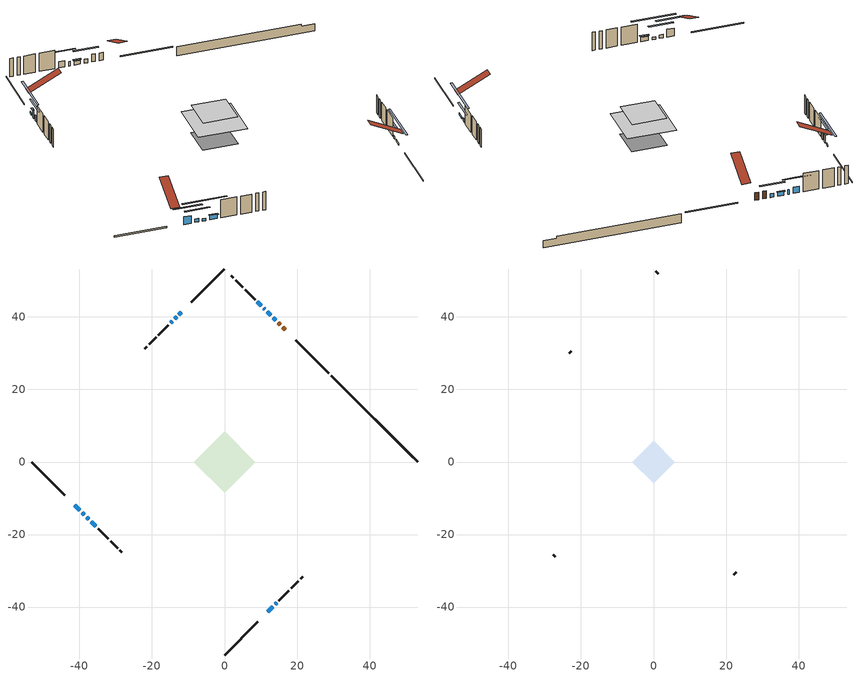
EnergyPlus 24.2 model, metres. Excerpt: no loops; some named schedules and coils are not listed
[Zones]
conditioned space
 floor adiabatic (AdiabaticFloorConstruction): -8.48,0 0,8.48 8.48,0 0,-8.48 z3.36
 floor foundation (Slab1 construction): -5.95,0.14 -0.14,5.95 5.95,-0.14 0.14,-5.95 z-1.52
 wall outside (RimJoist1 construction): 0,-53.23 9.11,-44.11 / -53.23,0 -44.11,-9.11 / 0,53.23 -9.11,44.11 / 28.75,24.47 19.64,33.59 z0.92:1.22
 wall outside (AdiabaticWallConstruction 1): 16.77,36.45 16.06,37.17 / 15.4,37.83 14.78,38.45 z0.92:2.95
 wall outside (AdiabaticWallConstruction): 14.12,39.11 13.47,39.75 / 12.82,40.41 11.74,41.49 z0.92:1.94; -41.25,-11.98 -39.95,-13.28 z0.92:2.95; -39.3,-13.93 -38.65,-14.58 z0.92:1.84; -11.98,41.25 -12.56,40.67 / 11.98,-41.25 13.28,-39.95 / -37.99,-15.23 -37.41,-15.81 z0.92:1.53; -13.21,40.01 -13.75,39.47 z0.92:3.05; -36.76,-16.47 -35.47,-17.76 z0.92:2.09; 11.08,42.14 10.81,42.42 z0.92:2.14; 10.15,43.08 9.07,44.15 / -14.41,38.82 -14.84,38.39 z0.92:2.55; 13.93,-39.3 14.36,-38.86 z0.92:1.68
 wall outside (Wall1 construction): 15.02,-38.21 17.74,-35.49 / -34.81,-18.42 -32.09,-21.14 / -15.5,37.73 -18.22,35.01 / 8.42,44.81 5.7,47.53 z0.92:5.8
 wall outside (Wall2 construction): 18.4,-34.83 20.34,-32.89 / -31.43,-21.79 -29.49,-23.74 / -18.87,34.35 -20.82,32.41 / 5.04,48.19 3.1,50.13 z0.92:5.8
 wall outside (Wall3 construction): 21,-32.23 21.53,-31.69 / -28.83,-24.39 -28.29,-24.93 / -21.47,31.75 -22.01,31.21 / 2.44,50.79 1.9,51.33 z0.92:5.8
 wall foundation (FoundationWall1 construction): 29.41,23.82,-1.52 29.41,23.82,0.92 50.85,2.38,0.92 50.85,2.38,0.29 53.23,0,0.29 53.23,0,-1.52
 window (WindowConstruction): 14.12,39.11 13.47,39.75 z0.92:1.93
 window (WindowConstruction 7): -41.25,-11.98 -39.95,-13.27 z0.92:2.95
 window (WindowConstruction 8): -39.3,-13.93 -38.65,-14.58 z0.92:1.83
 window (WindowConstruction 10): -11.98,41.25 -12.56,40.67 z0.92:1.53
 window (WindowConstruction 11): 11.98,-41.25 13.27,-39.95 z0.92:1.53
 window (WindowConstruction 12): -37.99,-15.24 -37.42,-15.81 z0.92:1.53
 window (WindowConstruction 1): 12.82,40.41 11.74,41.49 z0.92:1.93
 window (WindowConstruction 2): -13.21,40.01 -13.75,39.47 z0.92:3.05
 window (WindowConstruction 3): -36.76,-16.47 -35.47,-17.76 z0.92:2.09
 window (WindowConstruction 9): 11.08,42.14 10.81,42.42 z0.92:2.14
 window (WindowConstruction 4): 10.15,43.08 9.07,44.15 z0.92:2.54
 window (WindowConstruction 5): -14.41,38.82 -14.84,38.39 z0.92:2.54
 window (WindowConstruction 6): 13.93,-39.3 14.36,-38.86 z0.92:1.68
 door (Door): 16.77,36.45 16.06,37.17 z0.92:2.95
 door (Door 1): 15.4,37.83 14.78,38.45 z0.92:2.95
 ceiling adiabatic (AdiabaticFloorConstruction): 0,-8.48 8.48,0 0,8.48 -8.48,0 z3.36
attic - vented
 floor to conditioned space (Floor1 construction Reversed): -5.88,0 0,5.88 5.88,0 0,-5.88 z5.8
 wall outside (Wall4 construction): 22.19,-31.04 22.78,-30.45 / -27.64,-25.59 -27.05,-26.18 / -22.67,30.56 -23.26,29.97 / 1.24,51.98 0.66,52.57 z0.92:5.8
 roof outside (Roof1 construction): 11.32,-41.9,5.8 5.76,-36.34,9.73 4.21,-37.9,9.73 9.77,-43.46,5.8; -41.9,-11.32,5.8 -36.34,-5.76,9.73 -37.9,-4.21,9.73 -43.46,-9.77,5.8; -11.32,41.9,5.8 -5.76,36.34,9.73 -4.21,37.9,9.73 -9.77,43.46,5.8; 17.43,35.8,5.8 11.87,30.24,9.73 13.42,28.68,9.73 18.98,34.24,5.8
shading: 11.61,41.62 15.99,37.24 16.28,37.53 11.9,41.91 z4.57; -38.09,-15.14 -43.11,-10.12 -43.4,-10.41 -38.38,-15.43 z5.59; -36.78,-16.44 -41.16,-12.07 -41.45,-12.36 -37.07,-16.74 z4.47; -16.15,37.08 -8.39,44.84 -8.68,45.13 -16.44,37.37 z6.61; 16.87,-36.36 8.39,-44.84 8.68,-45.13 17.16,-36.65 z6.61; -33.82,-19.4 -41.58,-11.64 -41.88,-11.93 -34.11,-19.69 z6.61; 11.6,41.63 12.96,40.27 13.25,40.56 11.89,41.92 z2.14; -13.9,39.33 -13.07,40.16 -13.36,40.45 -14.19,39.62 z3.25; -35.32,-17.9 -36.9,-16.33 -37.19,-16.62 -35.61,-18.19 z2.29; 7.21,46.02 12.02,41.21 12.31,41.5 7.5,46.31 z5.18; -16.71,36.52 -12.54,40.68 -12.83,40.97 -17,36.81 z5.18; 16.23,-37 12.07,-41.16 12.36,-41.45 16.52,-37.29 z4.32
[Building]
Building 1: Terrain=Suburbs
[Site:Location]
Quebec Intl AP_QC: Latitude {deg}=46.8; Longitude {deg}=-71.38; Time Zone {hr}=-5; Elevation {m}=74; Keep Site Location Information=Yes
[Site:GroundTemperature:Shallow]
0.0108218, -2.24938, -2.43038, -1.3578, 2.94801, 7.23376, 10.9493, 13.303, 13.5029, 11.5886, 7.96783, 3.81355
[Site:WaterMainsTemperature]
Calculation Method=Schedule; Temperature Schedule=mains temperature schedule
[Material] Roughness=Rough; Thermal Absorptance=0.9
Name | Thickness {m} | Conductivity {W/m-K} | Density {kg/m3} | Specific Heat {J/kg-K} | Solar Absorptance | Visible Absorptance
asphalt or fiberglass shingles | 0.00635 | 0.162714 | 1121.4 | 1465.45 | 0.4 | 0.4
ceiling loosefill ins | 0.169333 | 0.0480833 | 16.02 | 1046.75 | 0.7 | 0.7
ceiling stud and cavity | 0.1397 | 0.106923 | 65.682 | 1177.47 | 0.7 | 0.7
concrete 4.0 in. | 0.1016 | 1.803125 | 2242.8 | 837.4 | 0.7 | 0.7
concrete 8.0 in. | 0.2032 | 1.803125 | 2242.8 | 837.4 | 0.7 | 0.7
door material | 0.04445 | 0.053851 | 512.64 | 1214.23 | 0.7 | 0.7
exterior vertical ins | 0.0533782 | 0.029427 | 32.04 | 1214.23 | 0.7 | 0.7
floor covering | 0.0127 | 0.0433444 | 54.468 | 1339.84 | 0.6 | 0.6
floor rigid ins; wall rigid ins 1 | 0.512978 | 0.029427 | 32.04 | 1214.23 | 0.7 | 0.7
floor stud and cavity | 0.1397 | 1.75129 | 37.0049 | 1207.88 | 0.7 | 0.7
furniture material conditioned space 1 | 0.1524 | 0.115458 | 640.8 | 1214.23 | 0.6 | 0.6
gypsum board | 0.0127 | 0.160291 | 801 | 837.4 | 0.6 | 0.6
gypsum board 1 | 0.0127 | 0.160291 | 801 | 837.4 | 0.7 | 0.7
osb sheathing 0.5 in. | 0.0127 | 0.115458 | 512.64 | 1214.23 | 0.7 | 0.7
osb sheathing 0.75 in. | 0.01905 | 0.115458 | 512.64 | 1214.23 | 0.7 | 0.7
osb sheathing 2.0 in. | 0.0508 | 0.115458 | 512.64 | 1214.23 | 0.7 | 0.7
rim joist rigid ins; wall rigid ins | 0.051816 | 0.029427 | 32.04 | 1214.23 | 0.7 | 0.7
rim joist stud and cavity | 0.0508 | 0.0333303 | 125.044 | 1163.47 | 0.6 | 0.6
wall stud and cavity | 0.1397 | 0.126942 | 139.0536 | 1170.24 | 0.7 | 0.7
wall stud and cavity 1 | 0.1397 | 0.12838 | 139.0536 | 1170.24 | 0.7 | 0.7
wall stud and cavity 2 | 0.1397 | 0.1517 | 139.0536 | 1170.24 | 0.7 | 0.7
wall stud and cavity 3 | 0.0889 | 6.9971 | 50.32683 | 1063.81 | 0.6 | 0.6
wall stud and cavity 4 | 0.0889 | 0.380278 | 52.3479 | 1209.89 | 0.7 | 0.7
wall stud and cavity 5 | 0.0889 | 0.391764 | 83.0341 | 1211.67 | 0.7 | 0.7
wood siding | 0.0254 | 0.102417 | 544.68 | 1172.36 | 0.4 | 0.4
wood siding 1 | 0.00254 | 0.102417 | 544.68 | 1172.36 | 0.4 | 0.4
wood siding 2; wood siding 3; wood siding 4 | 0.0254 | 0.102417 | 544.68 | 1172.36 | 0.7 | 0.7
[WindowMaterial:SimpleGlazingSystem]
Name | U-Factor {W/m2-K} | Solar Heat Gain Coefficient
WindowMaterial | 2.779381 | 0.56
WindowMaterial 1 | 2.78619 | 0.6
WindowMaterial 10 | 2.765186 | 0.49
WindowMaterial 11 | 2.99571 | 0.51
WindowMaterial 2 | 2.78392 | 0.59
WindowMaterial 3 | 2.78052 | 0.57
WindowMaterial 4 | 2.7913 | 0.64
WindowMaterial 5 | 2.77711 | 0.54
WindowMaterial 6 | 2.76462 | 0.49
WindowMaterial 7 | 2.79471 | 0.66
WindowMaterial 8 | 2.77711 | 0.55
WindowMaterial 9 | 2.992306 | 0.59
[Construction]
AdiabaticFloorConstruction: floor stud and cavity, floor rigid ins, osb sheathing 0.75 in., floor covering
AdiabaticWallConstruction: wood siding 3, wall rigid ins 1, wall stud and cavity 4, gypsum board
AdiabaticWallConstruction 1: wood siding 4, wall rigid ins 1, wall stud and cavity 4, gypsum board
Door; Door 1: door material
Floor1 construction Reversed: gypsum board, ceiling stud and cavity, ceiling loosefill ins
FoundationWall1 construction: concrete 8.0 in., gypsum board 1
furniture construction conditioned space 1: furniture material conditioned space 1
PartitionWallConstruction: gypsum board, wall stud and cavity 5, gypsum board
RimJoist1 construction: wood siding 2, rim joist rigid ins, osb sheathing 2.0 in., rim joist stud and cavity
Roof1 construction: asphalt or fiberglass shingles
Slab1 construction: concrete 4.0 in.
Wall1 construction: wood siding, wall rigid ins, osb sheathing 0.5 in., wall stud and cavity, gypsum board
Wall2 construction: wood siding, wall rigid ins, osb sheathing 0.5 in., wall stud and cavity 1, gypsum board
Wall3 construction: wood siding, wall rigid ins, osb sheathing 0.5 in., wall stud and cavity 2, gypsum board
Wall4 construction: wood siding 1, wall stud and cavity 3
WindowConstruction: WindowMaterial
WindowConstruction 1: WindowMaterial 1
WindowConstruction 10; WindowConstruction 12: WindowMaterial 10
WindowConstruction 11: WindowMaterial 11
WindowConstruction 2: WindowMaterial 2
WindowConstruction 3: WindowMaterial 3
WindowConstruction 4: WindowMaterial 4
WindowConstruction 5: WindowMaterial 5
WindowConstruction 6: WindowMaterial 6
WindowConstruction 7: WindowMaterial 7
WindowConstruction 8: WindowMaterial 8
WindowConstruction 9: WindowMaterial 9
[Zone] Multiplier=1; Part of Total Floor Area=Yes
Name | Volume {m3}
attic - vented | 42.8693
conditioned space | 545.7
[Space]
Name | Zone | Volume {m3}
attic - vented 1 | attic - vented | 42.8693
conditioned space 1 | conditioned space | 545.7
[ZoneInfiltration:EffectiveLeakageArea]
infil attic - vented 1: Zone or Space=attic - vented 1; Schedule=Always On Discrete; Effective Air Leakage Area {cm2}=2553.6; Stack Coefficient=0.000612584; Wind Coefficient=1.67226e-05
[ZoneMixing]
whole house fan mix: Zone or Space=attic - vented; Schedule=Always On Continuous; Design Flow Rate Calculation Method=Flow/Zone; Design Flow Rate {m3/s}=0; Source Zone or Space=conditioned space
[SurfaceProperty:ExposedFoundationPerimeter]
Slab1: Exposed Perimeter Calculation Method=TotalExposedPerimeter; Total Exposed Perimeter {m}=33.681
[InternalMass] Zone or ZoneList=conditioned space; Space or SpaceList=conditioned space 1
Name | Construction | Surface Area {m2}
furniture mass conditioned space 1 | furniture construction conditioned space 1 | 85.9201
partition wall mass | PartitionWallConstruction | 214.8
[Lights]
interior lighting: Zone or ZoneList or Space or SpaceList=conditioned space 1; Schedule=interior lighting schedule; Design Level Calculation Method=LightingLevel; Lighting Level {W}=343.2; Return Air Fraction=0; Fraction Radiant=0.6; Fraction Visible=0.2; Fraction Replaceable=1
[People]
occupants: Zone or ZoneList or Space or SpaceList=conditioned space 1; Number of People Schedule=occupants schedule; Number of People Calculation Method=People; Number of People=3; Fraction Radiant=0.314171; Sensible Heat Fraction=0.56303; Activity Level Schedule=occupants activity schedule; Carbon Dioxide Generation Rate {m3/s-W}=0; Enable ASHRAE 55 Comfort Warnings=No; Mean Radiant Temperature Calculation Type=EnclosureAveraged
[ElectricEquipment] Zone or ZoneList or Space or SpaceList=conditioned space 1; Design Level Calculation Method=EquipmentLevel
Name | Schedule | Design Level {W} | Fraction Latent | Fraction Radiant | Fraction Lost
clothes dryer | clothes dryer schedule | 140.772 | 0.015 | 0.081 | 0.85
clothes washer | clothes washer schedule | 32.1985 | 0.03 | 0.162 | 0.7
cooking range | cooking range schedule | 215.147 | 0.08 | 0.432 | 0.2
dishwasher | dishwasher schedule | 66.8632 | 0.3 | 0.18 | 0.4
fridge | fridge schedule | 72.9452 | 0 | 0.6 | 0
mech vent bath fan 0 | mech vent bath fan 0 schedule | 50.2 | 0 | 0 | 1
mech vent bath fan 1 | mech vent bath fan 1 schedule | 50.2 | 0 | 0 | 1
mech vent house fan | mech vent house fan schedule | 0 | 0 | 0 | 1
mech vent house fan cfis | mech vent house fan cfis schedule | 0 | 0 | 0 | 0
mech vent range fan 0 | mech vent range fan 0 schedule | 57 | 0 | 0 | 1
misc plug loads | misc plug loads schedule | 494.7 | 0.045 | 0.513 | 0.1
whole house fan | Always On Discrete | 0 | 0 | 0 | 1
[OtherEquipment] Zone or ZoneList or Space or SpaceList=conditioned space 1; Design Level Calculation Method=EquipmentLevel
Name | Fuel Type | Schedule | Design Level {W} | Fraction Latent | Fraction Radiant | Fraction Lost
clothes dryer 1 | Electricity | clothes dryer schedule | 0 | 0.015 | 0.081 | 0.85
cooking range 1 | Electricity | cooking range schedule | 0 | 0.08 | 0.432 | 0.2
general water use latent | None | general water use schedule | 62.594 | 1 | 0 | 0
general water use sensible | None | general water use schedule | -61.6891 | 0 | 0.6 | 0
mech vent house fan latent load | None | Always On Discrete | 0 | 1 | 0 | 0
mech vent house fan sensible load | None | Always On Discrete | 0 | 0 | 0 | 0
water heater energy adjustment1 | Electricity | Always On Discrete | 0.01 | 0 | 0 | 1
[ZoneInfiltration:DesignFlowRate] Zone or ZoneList or Space or SpaceList=conditioned space 1; Schedule=Always On Discrete; Design Flow Rate Calculation Method=Flow/Zone; Design Flow Rate {m3/s}=0
infil flow; natural vent flow; whole house fan flow
[ZoneControl:Thermostat]
conditioned space Thermostat: Zone or ZoneList=conditioned space; Control Type Schedule=conditioned space Thermostat Schedule; Control 1=conditioned space temperature setpoint; Temperature Difference Between Cutout And Setpoint {deltaC}=0
[ThermostatSetpoint:DualSetpoint]
conditioned space temperature setpoint: Heating Setpoint Temperature Schedule=heating setpoint; Cooling Setpoint Temperature Schedule=cooling setpoint
[AirLoopHVAC:UnitarySystem] Control Type=Load; Controlling Zone or Thermostat Location=conditioned space; Dehumidification Control Type=None; Availability Schedule=Always On Discrete; Fan Placement=BlowThrough; DX Heating Coil Sizing Ratio=1; Use DOAS DX Cooling Coil=No; Minimum Supply Air Temperature {C}=2; Latent Load Control=SensibleOnlyLoadControl; Cooling Supply Air Flow Rate Method=None; Heating Supply Air Flow Rate Method=SupplyAirFlowRate; Heating Supply Air Flow Rate {m3/s}=0.00141584; No Load Supply Air Flow Rate Method=SupplyAirFlowRate; No Load Supply Air Flow Rate {m3/s}=0; No Load Supply Air Flow Rate Control Set To Low Speed=Yes; Maximum Supply Air Temperature {C}=48.8889; Maximum Outdoor Dry-Bulb Temperature for Supplemental Heater Operation {C}=21; Ancillary On-Cycle Electric Power {W}=0; Ancillary Off-Cycle Electric Power {W}=0
Name | Supply Fan | Supply Air Fan Operating Mode Schedule | Heating Coil
unit heater unitary system | unit heater supply fan | unit heater auto fan schedule | unit heater htg coil
unit heater unitary system 1 | unit heater supply fan 1 | unit heater auto fan schedule 1 | unit heater htg coil 1
[Zone equipment]
conditioned space: electric baseboard, unit heater unitary system, unit heater unitary system 1
[Foundation:Kiva]
Foundation Kiva 1: Initial Indoor Air Temperature {C}=18; Wall Height Above Grade {m}=0.919978; Wall Depth Below Slab {m}=0.2032; Custom Block Material Name 1=exterior vertical ins; Custom Block Depth 1 {m}=2.43998; Custom Block X Position 1 {m}=0.2159; Custom Block Z Position 1 {m}=0
[Foundation:Kiva:Settings]
Soil Conductivity {W/m-K}=0.849921; Soil Density {kg/m3}=1842.3; Soil Specific Heat {J/kg-K}=418.7; Ground Solar Absorptivity=0.9; Ground Thermal Absorptivity=0.9; Ground Surface Roughness {m}=0.03; Far-Field Width {m}=40; Deep-Ground Boundary Condition=ZeroFlux; Deep-Ground Depth {m}=40; Minimum Cell Dimension {m}=0.2; Maximum Cell Growth Coefficient=3; Simulation Timestep=Timestep
[Exterior:Lights]
exterior lighting: Schedule=exterior lighting schedule; Design Level {W}=75.6
[EnergyManagementSystem:Sensor] Output:Variable or Output:Meter Index Key=conditioned space
Name | Output:Variable or Output:Meter
conditioned_space_clg_unmet_s | Zone Cooling Setpoint Not Met Time
conditioned_space_htg_unmet_s | Zone Heating Setpoint Not Met Time
fridge_tin_s; tin_s; tin_s_1 | Zone Mean Air Temperature
tout_s | Zone Outdoor Air Drybulb Temperature
win_s | Zone Air Humidity Ratio
[Schedule:Constant]
Name | Hourly Value
Always On Continuous; mech vent house fan schedule; mech vent house fan cfis schedule; Always On Discrete | 1
occupants activity schedule | 117.228
fridge schedule; unit heater auto fan schedule; unit heater auto fan schedule 1 | 0
[Schedule:Week:Daily]
interior lighting schedule Week Rule - Jan1-Jan27: interior lighting schedule day, interior lighting schedule day, interior lighting schedule day, interior lighting schedule day, interior lighting schedule day, interior lighting schedule day, interior lighting schedule day, interior lighting schedule default day, interior lighting schedule default day, interior lighting schedule default day, interior lighting schedule default day, interior lighting schedule default day
interior lighting schedule Week Rule - Jan28-Feb3: interior lighting schedule day, interior lighting schedule day, interior lighting schedule day, interior lighting schedule day, interior lighting schedule day 1, interior lighting schedule day 1, interior lighting schedule day 1, interior lighting schedule default day, interior lighting schedule default day, interior lighting schedule default day, interior lighting schedule default day, interior lighting schedule default day
interior lighting schedule Week Rule - Feb4-Feb24: interior lighting schedule day 1, interior lighting schedule day 1, interior lighting schedule day 1, interior lighting schedule day 1, interior lighting schedule day 1, interior lighting schedule day 1, interior lighting schedule day 1, interior lighting schedule default day, interior lighting schedule default day, interior lighting schedule default day, interior lighting schedule default day, interior lighting schedule default day
interior lighting schedule Week Rule - Feb25-Mar3: interior lighting schedule day 1, interior lighting schedule day 1, interior lighting schedule day 1, interior lighting schedule day 1, interior lighting schedule day 2, interior lighting schedule day 2, interior lighting schedule day 2, interior lighting schedule default day, interior lighting schedule default day, interior lighting schedule default day, interior lighting schedule default day, interior lighting schedule default day
interior lighting schedule Week Rule - Mar4-Mar31: interior lighting schedule day 2, interior lighting schedule day 2, interior lighting schedule day 2, interior lighting schedule day 2, interior lighting schedule day 2, interior lighting schedule day 2, interior lighting schedule day 2, interior lighting schedule default day, interior lighting schedule default day, interior lighting schedule default day, interior lighting schedule default day, interior lighting schedule default day
interior lighting schedule Week Rule - Apr1-Apr28: interior lighting schedule day 3, interior lighting schedule day 3, interior lighting schedule day 3, interior lighting schedule day 3, interior lighting schedule day 3, interior lighting schedule day 3, interior lighting schedule day 3, interior lighting schedule default day, interior lighting schedule default day, interior lighting schedule default day, interior lighting schedule default day, interior lighting schedule default day
interior lighting schedule Week Rule - Apr29-May5: interior lighting schedule day 3, interior lighting schedule day 3, interior lighting schedule day 4, interior lighting schedule day 4, interior lighting schedule day 4, interior lighting schedule day 4, interior lighting schedule day 4, interior lighting schedule default day, interior lighting schedule default day, interior lighting schedule default day, interior lighting schedule default day, interior lighting schedule default day
interior lighting schedule Week Rule - May6-May26: interior lighting schedule day 4, interior lighting schedule day 4, interior lighting schedule day 4, interior lighting schedule day 4, interior lighting schedule day 4, interior lighting schedule day 4, interior lighting schedule day 4, interior lighting schedule default day, interior lighting schedule default day, interior lighting schedule default day, interior lighting schedule default day, interior lighting schedule default day
interior lighting schedule Week Rule - May27-Jun2: interior lighting schedule day 4, interior lighting schedule day 4, interior lighting schedule day 4, interior lighting schedule day 4, interior lighting schedule day 4, interior lighting schedule day 5, interior lighting schedule day 5, interior lighting schedule default day, interior lighting schedule default day, interior lighting schedule default day, interior lighting schedule default day, interior lighting schedule default day
interior lighting schedule Week Rule - Jun3-Jun30: interior lighting schedule day 5, interior lighting schedule day 5, interior lighting schedule day 5, interior lighting schedule day 5, interior lighting schedule day 5, interior lighting schedule day 5, interior lighting schedule day 5, interior lighting schedule default day, interior lighting schedule default day, interior lighting schedule default day, interior lighting schedule default day, interior lighting schedule default day
interior lighting schedule Week Rule - Jul1-Jul28: interior lighting schedule day 6, interior lighting schedule day 6, interior lighting schedule day 6, interior lighting schedule day 6, interior lighting schedule day 6, interior lighting schedule day 6, interior lighting schedule day 6, interior lighting schedule default day, interior lighting schedule default day, interior lighting schedule default day, interior lighting schedule default day, interior lighting schedule default day
interior lighting schedule Week Rule - Jul29-Aug4: interior lighting schedule day 6, interior lighting schedule day 6, interior lighting schedule day 6, interior lighting schedule day 7, interior lighting schedule day 7, interior lighting schedule day 7, interior lighting schedule day 7, interior lighting schedule default day, interior lighting schedule default day, interior lighting schedule default day, interior lighting schedule default day, interior lighting schedule default day
interior lighting schedule Week Rule - Aug5-Aug25: interior lighting schedule day 7, interior lighting schedule day 7, interior lighting schedule day 7, interior lighting schedule day 7, interior lighting schedule day 7, interior lighting schedule day 7, interior lighting schedule day 7, interior lighting schedule default day, interior lighting schedule default day, interior lighting schedule default day, interior lighting schedule default day, interior lighting schedule default day
interior lighting schedule Week Rule - Aug26-Sep1: interior lighting schedule day 7, interior lighting schedule day 7, interior lighting schedule day 7, interior lighting schedule day 7, interior lighting schedule day 7, interior lighting schedule day 7, interior lighting schedule day 8, interior lighting schedule default day, interior lighting schedule default day, interior lighting schedule default day, interior lighting schedule default day, interior lighting schedule default day
interior lighting schedule Week Rule - Sep2-Sep29: interior lighting schedule day 8, interior lighting schedule day 8, interior lighting schedule day 8, interior lighting schedule day 8, interior lighting schedule day 8, interior lighting schedule day 8, interior lighting schedule day 8, interior lighting schedule default day, interior lighting schedule default day, interior lighting schedule default day, interior lighting schedule default day, interior lighting schedule default day
interior lighting schedule Week Rule - Sep30-Oct6: interior lighting schedule day 8, interior lighting schedule day 9, interior lighting schedule day 9, interior lighting schedule day 9, interior lighting schedule day 9, interior lighting schedule day 9, interior lighting schedule day 9, interior lighting schedule default day, interior lighting schedule default day, interior lighting schedule default day, interior lighting schedule default day, interior lighting schedule default day
interior lighting schedule Week Rule - Oct7-Oct27: interior lighting schedule day 9, interior lighting schedule day 9, interior lighting schedule day 9, interior lighting schedule day 9, interior lighting schedule day 9, interior lighting schedule day 9, interior lighting schedule day 9, interior lighting schedule default day, interior lighting schedule default day, interior lighting schedule default day, interior lighting schedule default day, interior lighting schedule default day
interior lighting schedule Week Rule - Oct28-Nov3: interior lighting schedule day 9, interior lighting schedule day 9, interior lighting schedule day 9, interior lighting schedule day 9, interior lighting schedule day 10, interior lighting schedule day 10, interior lighting schedule day 10, interior lighting schedule default day, interior lighting schedule default day, interior lighting schedule default day, interior lighting schedule default day, interior lighting schedule default day
interior lighting schedule Week Rule - Nov4-Nov24: interior lighting schedule day 10, interior lighting schedule day 10, interior lighting schedule day 10, interior lighting schedule day 10, interior lighting schedule day 10, interior lighting schedule day 10, interior lighting schedule day 10, interior lighting schedule default day, interior lighting schedule default day, interior lighting schedule default day, interior lighting schedule default day, interior lighting schedule default day
interior lighting schedule Week Rule - Nov25-Dec1: interior lighting schedule day 10, interior lighting schedule day 10, interior lighting schedule day 10, interior lighting schedule day 10, interior lighting schedule day 10, interior lighting schedule day 10, interior lighting schedule day 11, interior lighting schedule default day, interior lighting schedule default day, interior lighting schedule default day, interior lighting schedule default day, interior lighting schedule default day
interior lighting schedule Week Rule - Dec2-Dec31: interior lighting schedule day 11, interior lighting schedule day 11, interior lighting schedule day 11, interior lighting schedule day 11, interior lighting schedule day 11, interior lighting schedule day 11, interior lighting schedule day 11, interior lighting schedule default day, interior lighting schedule default day, interior lighting schedule default day, interior lighting schedule default day, interior lighting schedule default day
occupants schedule Week Rule - Jan1-Dec31: occupants schedule day, occupants schedule day, occupants schedule day, occupants schedule day, occupants schedule day, occupants schedule day, occupants schedule day, occupants schedule default day, occupants schedule default day, occupants schedule default day, occupants schedule default day, occupants schedule default day
clothes dryer schedule Week Rule - Jan1-Dec31: clothes dryer schedule day, clothes dryer schedule day, clothes dryer schedule day, clothes dryer schedule day, clothes dryer schedule day, clothes dryer schedule day, clothes dryer schedule day, clothes dryer schedule default day, clothes dryer schedule default day, clothes dryer schedule default day, clothes dryer schedule default day, clothes dryer schedule default day
clothes washer schedule Week Rule - Jan1-Dec31: clothes washer schedule day, clothes washer schedule day, clothes washer schedule day, clothes washer schedule day, clothes washer schedule day, clothes washer schedule day, clothes washer schedule day, clothes washer schedule default day, clothes washer schedule default day, clothes washer schedule default day, clothes washer schedule default day, clothes washer schedule default day
cooking range schedule Week Rule - Jan1-Dec31: cooking range schedule day, cooking range schedule day, cooking range schedule day, cooking range schedule day, cooking range schedule day, cooking range schedule day, cooking range schedule day, cooking range schedule default day, cooking range schedule default day, cooking range schedule default day, cooking range schedule default day, cooking range schedule default day
dishwasher schedule Week Rule - Jan1-Dec31: dishwasher schedule day, dishwasher schedule day, dishwasher schedule day, dishwasher schedule day, dishwasher schedule day, dishwasher schedule day, dishwasher schedule day, dishwasher schedule default day, dishwasher schedule default day, dishwasher schedule default day, dishwasher schedule default day, dishwasher schedule default day
mech vent bath fan 0 schedule Week Rule - Jan1-Dec31: mech vent bath fan 0 schedule day, mech vent bath fan 0 schedule day, mech vent bath fan 0 schedule day, mech vent bath fan 0 schedule day, mech vent bath fan 0 schedule day, mech vent bath fan 0 schedule day, mech vent bath fan 0 schedule day, mech vent bath fan 0 schedule default day, mech vent bath fan 0 schedule default day, mech vent bath fan 0 schedule default day, mech vent bath fan 0 schedule default day, mech vent bath fan 0 schedule default day
mech vent bath fan 1 schedule Week Rule - Jan1-Dec31: mech vent bath fan 1 schedule day, mech vent bath fan 1 schedule day, mech vent bath fan 1 schedule day, mech vent bath fan 1 schedule day, mech vent bath fan 1 schedule day, mech vent bath fan 1 schedule day, mech vent bath fan 1 schedule day, mech vent bath fan 1 schedule default day, mech vent bath fan 1 schedule default day, mech vent bath fan 1 schedule default day, mech vent bath fan 1 schedule default day, mech vent bath fan 1 schedule default day
mech vent range fan 0 schedule Week Rule - Jan1-Dec31: mech vent range fan 0 schedule day, mech vent range fan 0 schedule day, mech vent range fan 0 schedule day, mech vent range fan 0 schedule day, mech vent range fan 0 schedule day, mech vent range fan 0 schedule day, mech vent range fan 0 schedule day, mech vent range fan 0 schedule default day, mech vent range fan 0 schedule default day, mech vent range fan 0 schedule default day, mech vent range fan 0 schedule default day, mech vent range fan 0 schedule default day
misc plug loads schedule Week Rule - Jan1-Dec31: misc plug loads schedule day, misc plug loads schedule day, misc plug loads schedule day, misc plug loads schedule day, misc plug loads schedule day, misc plug loads schedule day, misc plug loads schedule day, misc plug loads schedule default day, misc plug loads schedule default day, misc plug loads schedule default day, misc plug loads schedule default day, misc plug loads schedule default day
general water use schedule Week Rule - Jan1-Dec31: general water use schedule day, general water use schedule day, general water use schedule day, general water use schedule day, general water use schedule day, general water use schedule day, general water use schedule day, general water use schedule default day, general water use schedule default day, general water use schedule default day, general water use schedule default day, general water use schedule default day
exterior lighting schedule Week Rule - Jan1-Jan27: exterior lighting schedule day, exterior lighting schedule day, exterior lighting schedule day, exterior lighting schedule day, exterior lighting schedule day, exterior lighting schedule day, exterior lighting schedule day, exterior lighting schedule default day, exterior lighting schedule default day, exterior lighting schedule default day, exterior lighting schedule default day, exterior lighting schedule default day
exterior lighting schedule Week Rule - Jan28-Feb3: exterior lighting schedule day, exterior lighting schedule day, exterior lighting schedule day, exterior lighting schedule day, exterior lighting schedule day 1, exterior lighting schedule day 1, exterior lighting schedule day 1, exterior lighting schedule default day, exterior lighting schedule default day, exterior lighting schedule default day, exterior lighting schedule default day, exterior lighting schedule default day
exterior lighting schedule Week Rule - Feb4-Feb24: exterior lighting schedule day 1, exterior lighting schedule day 1, exterior lighting schedule day 1, exterior lighting schedule day 1, exterior lighting schedule day 1, exterior lighting schedule day 1, exterior lighting schedule day 1, exterior lighting schedule default day, exterior lighting schedule default day, exterior lighting schedule default day, exterior lighting schedule default day, exterior lighting schedule default day
exterior lighting schedule Week Rule - Feb25-Mar3: exterior lighting schedule day 1, exterior lighting schedule day 1, exterior lighting schedule day 1, exterior lighting schedule day 1, exterior lighting schedule day 2, exterior lighting schedule day 2, exterior lighting schedule day 2, exterior lighting schedule default day, exterior lighting schedule default day, exterior lighting schedule default day, exterior lighting schedule default day, exterior lighting schedule default day
exterior lighting schedule Week Rule - Mar4-Mar31: exterior lighting schedule day 2, exterior lighting schedule day 2, exterior lighting schedule day 2, exterior lighting schedule day 2, exterior lighting schedule day 2, exterior lighting schedule day 2, exterior lighting schedule day 2, exterior lighting schedule default day, exterior lighting schedule default day, exterior lighting schedule default day, exterior lighting schedule default day, exterior lighting schedule default day
exterior lighting schedule Week Rule - Apr1-Apr28: exterior lighting schedule day 3, exterior lighting schedule day 3, exterior lighting schedule day 3, exterior lighting schedule day 3, exterior lighting schedule day 3, exterior lighting schedule day 3, exterior lighting schedule day 3, exterior lighting schedule default day, exterior lighting schedule default day, exterior lighting schedule default day, exterior lighting schedule default day, exterior lighting schedule default day
exterior lighting schedule Week Rule - Apr29-May5: exterior lighting schedule day 3, exterior lighting schedule day 3, exterior lighting schedule day 4, exterior lighting schedule day 4, exterior lighting schedule day 4, exterior lighting schedule day 4, exterior lighting schedule day 4, exterior lighting schedule default day, exterior lighting schedule default day, exterior lighting schedule default day, exterior lighting schedule default day, exterior lighting schedule default day
[Schedule:Year]
interior lighting schedule: interior lighting schedule Week Rule - Jan1-Jan27, 1, 1, 1, 27, interior lighting schedule Week Rule - Jan28-Feb3, 1, 28, 2, 3, interior lighting schedule Week Rule - Feb4-Feb24, 2, 4, 2, 24, interior lighting schedule Week Rule - Feb25-Mar3, 2, 25, 3, 3, interior lighting schedule Week Rule - Mar4-Mar31, 3, 4, 3, 31, interior lighting schedule Week Rule - Apr1-Apr28, 4, 1, 4, 28, interior lighting schedule Week Rule - Apr29-May5, 4, 29, 5, 5, interior lighting schedule Week Rule - May6-May26, 5, 6, 5, 26, interior lighting schedule Week Rule - May27-Jun2, 5, 27, 6, 2, interior lighting schedule Week Rule - Jun3-Jun30, 6, 3, 6, 30, interior lighting schedule Week Rule - Jul1-Jul28, 7, 1, 7, 28, interior lighting schedule Week Rule - Jul29-Aug4, 7, 29, 8, 4, interior lighting schedule Week Rule - Aug5-Aug25, 8, 5, 8, 25, interior lighting schedule Week Rule - Aug26-Sep1, 8, 26, 9, 1, interior lighting schedule Week Rule - Sep2-Sep29, 9, 2, 9, 29, interior lighting schedule Week Rule - Sep30-Oct6, 9, 30, 10, 6, interior lighting schedule Week Rule - Oct7-Oct27, 10, 7, 10, 27, interior lighting schedule Week Rule - Oct28-Nov3, 10, 28, 11, 3, interior lighting schedule Week Rule - Nov4-Nov24, 11, 4, 11, 24, interior lighting schedule Week Rule - Nov25-Dec1, 11, 25, 12, 1, interior lighting schedule Week Rule - Dec2-Dec31, 12, 2, 12, 31
occupants schedule: occupants schedule Week Rule - Jan1-Dec31, 1, 1, 12, 31
clothes dryer schedule: clothes dryer schedule Week Rule - Jan1-Dec31, 1, 1, 12, 31
clothes washer schedule: clothes washer schedule Week Rule - Jan1-Dec31, 1, 1, 12, 31
cooking range schedule: cooking range schedule Week Rule - Jan1-Dec31, 1, 1, 12, 31
dishwasher schedule: dishwasher schedule Week Rule - Jan1-Dec31, 1, 1, 12, 31
mech vent bath fan 0 schedule: mech vent bath fan 0 schedule Week Rule - Jan1-Dec31, 1, 1, 12, 31
mech vent bath fan 1 schedule: mech vent bath fan 1 schedule Week Rule - Jan1-Dec31, 1, 1, 12, 31
mech vent range fan 0 schedule: mech vent range fan 0 schedule Week Rule - Jan1-Dec31, 1, 1, 12, 31
misc plug loads schedule: misc plug loads schedule Week Rule - Jan1-Dec31, 1, 1, 12, 31
general water use schedule: general water use schedule Week Rule - Jan1-Dec31, 1, 1, 12, 31
exterior lighting schedule: exterior lighting schedule Week Rule - Jan1-Jan27, 1, 1, 1, 27, exterior lighting schedule Week Rule - Jan28-Feb3, 1, 28, 2, 3, exterior lighting schedule Week Rule - Feb4-Feb24, 2, 4, 2, 24, exterior lighting schedule Week Rule - Feb25-Mar3, 2, 25, 3, 3, exterior lighting schedule Week Rule - Mar4-Mar31, 3, 4, 3, 31, exterior lighting schedule Week Rule - Apr1-Apr28, 4, 1, 4, 28, exterior lighting schedule Week Rule - Apr29-May5, 4, 29, 5, 5, exterior lighting schedule Week Rule - May6-May26, 5, 6, 5, 26, exterior lighting schedule Week Rule - May27-Jun2, 5, 27, 6, 2, exterior lighting schedule Week Rule - Jun3-Jun30, 6, 3, 6, 30, exterior lighting schedule Week Rule - Jul1-Jul28, 7, 1, 7, 28, exterior lighting schedule Week Rule - Jul29-Aug4, 7, 29, 8, 4, exterior lighting schedule Week Rule - Aug5-Aug25, 8, 5, 8, 25, exterior lighting schedule Week Rule - Aug26-Sep1, 8, 26, 9, 1, exterior lighting schedule Week Rule - Sep2-Sep29, 9, 2, 9, 29, exterior lighting schedule Week Rule - Sep30-Oct6, 9, 30, 10, 6, exterior lighting schedule Week Rule - Oct7-Oct27, 10, 7, 10, 27, exterior lighting schedule Week Rule - Oct28-Nov3, 10, 28, 11, 3, exterior lighting schedule Week Rule - Nov4-Nov24, 11, 4, 11, 24, exterior lighting schedule Week Rule - Nov25-Dec1, 11, 25, 12, 1, exterior lighting schedule Week Rule - Dec2-Dec31, 12, 2, 12, 31
[Schedule:Compact]
conditioned space Thermostat Schedule: Through: 12/31, For: AllDays, Until: 24:00, 4
mains temperature schedule: Through: 01/01, For: AllDays, Until: 24:00, 5.175, Through: 01/02, For: AllDays, Until: 24:00, 5.10167, Through: 01/03, For: AllDays, Until: 24:00, 5.02889, Through: 01/04, For: AllDays, Until: 24:00, 4.95778, Through: 01/05, For: AllDays, Until: 24:00, 4.88778, Through: 01/06, For: AllDays, Until: 24:00, 4.81833, Through: 01/07, For: AllDays, Until: 24:00, 4.75056, Through: 01/08, For: AllDays, Until: 24:00, 4.68389, Through: 01/09, For: AllDays, Until: 24:00, 4.61833, Through: 01/10, For: AllDays, Until: 24:00, 4.55389, Through: 01/11, For: AllDays, Until: 24:00, 4.49056, Through: 01/12, For: AllDays, Until: 24:00, 4.42889, Through: 01/13, For: AllDays, Until: 24:00, 4.36778, Through: 01/14, For: AllDays, Until: 24:00, 4.30889, Through: 01/15, For: AllDays, Until: 24:00, 4.25056, Through: 01/16, For: AllDays, Until: 24:00, 4.19389, Through: 01/17, For: AllDays, Until: 24:00, 4.13833, Through: 01/18, For: AllDays, Until: 24:00, 4.08444, Through: 01/19, For: AllDays, Until: 24:00, 4.03167, Through: 01/20, For: AllDays, Until: 24:00, 3.98056, Through: 01/21, For: AllDays, Until: 24:00, 3.93056, Through: 01/22, For: AllDays, Until: 24:00, 3.88222, Through: 01/23, For: AllDays, Until: 24:00, 3.835, Through: 01/24, For: AllDays, Until: 24:00, 3.78944, Through: 01/25, For: AllDays, Until: 24:00, 3.74556, Through: 01/26, For: AllDays, Until: 24:00, 3.70278, Through: 01/27, For: AllDays, Until: 24:00, 3.66167, Through: 01/28, For: AllDays, Until: 24:00, 3.62167, Through: 01/29, For: AllDays, Until: 24:00, 3.58389, Through: 01/30, For: AllDays, Until: 24:00, 3.54722, Through: 01/31, For: AllDays, Until: 24:00, 3.51167, Through: 02/01, For: AllDays, Until: 24:00, 3.47833, Through: 02/02, For: AllDays, Until: 24:00, 3.44611, Through: 02/03, For: AllDays, Until: 24:00, 3.41556, Through: 02/04, For: AllDays, Until: 24:00, 3.38667, Through: 02/05, For: AllDays, Until: 24:00, 3.35944, Through: 02/06, For: AllDays, Until: 24:00, 3.33389, Through: 02/07, For: AllDays, Until: 24:00, 3.30944, Through: 02/08, For: AllDays, Until: 24:00, 3.28667, Through: 02/09, For: AllDays, Until: 24:00, 3.26611, Through: 02/10, For: AllDays, Until: 24:00, 3.24667, Through: 02/11, For: AllDays, Until: 24:00, 3.22889, Through: 02/12, For: AllDays, Until: 24:00, 3.21278, Through: 02/13, For: AllDays, Until: 24:00, 3.19833, Through: 02/14, For: AllDays, Until: 24:00, 3.18556, Through: 02/15, For: AllDays, Until: 24:00, 3.17389, Through: 02/16, For: AllDays, Until: 24:00, 3.16444, Through: 02/17, For: AllDays, Until: 24:00, 3.15667, Through: 02/18, For: AllDays, Until: 24:00, 3.15056, Through: 02/19, For: AllDays, Until: 24:00, 3.14556, Through: 02/20, For: AllDays, Until: 24:00, 3.14278, Through: 02/21, For: AllDays, Until: 24:00, 3.14111, Through: 02/22, For: AllDays, Until: 24:00, 3.14167, Through: 02/23, For: AllDays, Until: 24:00, 3.14333, Through: 02/24, For: AllDays, Until: 24:00, 3.14722, Through: 02/25, For: AllDays, Until: 24:00, 3.15222, Through: 02/26, For: AllDays, Until: 24:00, 3.15944, Through: 02/27, For: AllDays, Until: 24:00, 3.16778, Through: 02/28, For: AllDays, Until: 24:00, 3.17778, Through: 03/01, For: AllDays, Until: 24:00, 3.18944, Through: 03/02, For: AllDays, Until: 24:00, 3.20333, Through: 03/03, For: AllDays, Until: 24:00, 3.21833, Through: 03/04, For: AllDays, Until: 24:00, 3.235, Through: 03/05, For: AllDays, Until: 24:00, 3.25333, Through: 03/06, For: AllDays, Until: 24:00, 3.27333, Through: 03/07, For: AllDays, Until: 24:00, 3.29444, Through: 03/08, For: AllDays, Until: 24:00, 3.31778, Through: 03/09, For: AllDays, Until: 24:00, 3.34222, Through: 03/10, For: AllDays, Until: 24:00, 3.36889, Through: 03/11, For: AllDays, Until: 24:00, 3.39667, Through: 03/12, For: AllDays, Until: 24:00, 3.42611, Through: 03/13, For: AllDays, Until: 24:00, 3.45722, Through: 03/14, For: AllDays, Until: 24:00, 3.49, Through: 03/15, For: AllDays, Until: 24:00, 3.52389, Through: 03/16, For: AllDays, Until: 24:00, 3.55944, Through: 03/17, For: AllDays, Until: 24:00, 3.59667, Through: 03/18, For: AllDays, Until: 24:00, 3.63556, Through: 03/19, For: AllDays, Until: 24:00, 3.67556, Through: 03/20, For: AllDays, Until: 24:00, 3.71722, Through: 03/21, For: AllDays, Until: 24:00, 3.76056, Through: 03/22, For: AllDays, Until: 24:00, 3.80556, Through: 03/23, For: AllDays, Until: 24:00, 3.85111, Through: 03/24, For: AllDays, Until: 24:00, 3.89889, Through: 03/25, For: AllDays, Until: 24:00, 3.94778, Through: 03/26, For: AllDays, Until: 24:00, 3.99833, Through: 03/27, For: AllDays, Until: 24:00, 4.05, Through: 03/28, For: AllDays, Until: 24:00, 4.10333, Through: 03/29, For: AllDays, Until: 24:00, 4.15778, Through: 03/30, For: AllDays, Until: 24:00, 4.21333, Through: 03/31, For: AllDays, Until: 24:00, 4.27056, Through: 04/01, For: AllDays, Until: 24:00, 4.32944, Through: 04/02, For: AllDays, Until: 24:00, 4.38889, Through: 04/03, For: AllDays, Until: 24:00, 4.45, Through: 04/04, For: AllDays, Until: 24:00, 4.51222, Through: 04/05, For: AllDays, Until: 24:00, 4.57611, Through: 04/06, For: AllDays, Until: 24:00, 4.64056, Through: 04/07, For: AllDays, Until: 24:00, 4.70667, Through: 04/08, For: AllDays, Until: 24:00, 4.77389, Through: 04/09, For: AllDays, Until: 24:00, 4.84222, Through: 04/10, For: AllDays, Until: 24:00, 4.91167, Through: 04/11, For: AllDays, Until: 24:00, 4.98278, Through: 04/12, For: AllDays, Until: 24:00, 5.05444, Through: 04/13, For: AllDays, Until: 24:00, 5.12722, Through: 04/14, For: AllDays, Until: 24:00, 5.20111, Through: 04/15, For: AllDays, Until: 24:00, 5.27611, Through: 04/16, For: AllDays, Until: 24:00, 5.35167, Through: 04/17, For: AllDays, Until: 24:00, 5.42889, Through: 04/18, For: AllDays, Until: 24:00, 5.50667, Through: 04/19, For: AllDays, Until: 24:00, 5.58556, Through: 04/20, For: AllDays, Until: 24:00, 5.665, Through: 04/21, For: AllDays, Until: 24:00, 5.74611, Through: 04/22, For: AllDays, Until: 24:00, 5.82722, Through: 04/23, For: AllDays, Until: 24:00, 5.91, Through: 04/24, For: AllDays, Until: 24:00, 5.99278, Through: 04/25, For: AllDays, Until: 24:00, 6.07722, Through: 04/26, For: AllDays, Until: 24:00, 6.16167, Through: 04/27, For: AllDays, Until: 24:00, 6.24722, Through: 04/28, For: AllDays, Until: 24:00, 6.33389, Through: 04/29, For: AllDays, Until: 24:00, 6.42056, Through: 04/30, For: AllDays, Until: 24:00, 6.50833, Through: 05/01, For: AllDays, Until: 24:00, 6.59667, Through: 05/02, For: AllDays, Until: 24:00, 6.68556, Through: 05/03, For: AllDays, Until: 24:00, 6.775, Through: 05/04, For: AllDays, Until: 24:00, 6.86556, Through: 05/05, For: AllDays, Until: 24:00, 6.95611, Through: 05/06, For: AllDays, Until: 24:00, 7.04722, Through: 05/07, For: AllDays, Until: 24:00, 7.13889, Through: 05/08, For: AllDays, Until: 24:00, 7.23111, Through: 05/09, For: AllDays, Until: 24:00, 7.32333, Through: 05/10, For: AllDays, Until: 24:00, 7.41667, Through: 05/11, For: AllDays, Until: 24:00, 7.51, Through: 05/12, For: AllDays, Until: 24:00, 7.60389, Through: 05/13, For: AllDays, Until: 24:00, 7.69778, Through: 05/14, For: AllDays, Until: 24:00, 7.79222, Through: 05/15, For: AllDays, Until: 24:00, 7.88667, Through: 05/16, For: AllDays, Until: 24:00, 7.98167, Through: 05/17, For: AllDays, Until: 24:00, 8.07667, Through: 05/18, For: AllDays, Until: 24:00, 8.17167, Through: 05/19, For: AllDays, Until: 24:00, 8.26722, Through: 05/20, For: AllDays, Until: 24:00, 8.36278, Through: 05/21, For: AllDays, Until: 24:00, 8.45833, Through: 05/22, For: AllDays, Until: 24:00, 8.55444, Through: 05/23, For: AllDays, Until: 24:00, 8.65, Through: 05/24, For: AllDays, Until: 24:00, 8.74611, Through: 05/25, For: AllDays, Until: 24:00, 8.84167, Through: 05/26, For: AllDays, Until: 24:00, 8.93722, Through: 05/27, For: AllDays, Until: 24:00, 9.03333, Through: 05/28, For: AllDays, Until: 24:00, 9.12889, Through: 05/29, For: AllDays, Until: 24:00, 9.22389, Through: 05/30, For: AllDays, Until: 24:00, 9.31944, Through: 05/31, For: AllDays, Until: 24:00, 9.41444, Through: 06/01, For: AllDays, Until: 24:00, 9.50944, Through: 06/02, For: AllDays, Until: 24:00, 9.60389, Through: 06/03, For: AllDays, Until: 24:00, 9.69833, Through: 06/04, For: AllDays, Until: 24:00, 9.79278, Through: 06/05, For: AllDays, Until: 24:00, 9.88667, Through: 06/06, For: AllDays, Until: 24:00, 9.98, Through: 06/07, For: AllDays, Until: 24:00, 10.0728, Through: 06/08, For: AllDays, Until: 24:00, 10.1656, Through: 06/09, For: AllDays, Until: 24:00, 10.2578, Through: 06/10, For: AllDays, Until: 24:00, 10.3494, Through: 06/11, For: AllDays, Until: 24:00, 10.4411, Through: 06/12, For: AllDays, Until: 24:00, 10.5317, Through: 06/13, For: AllDays, Until: 24:00, 10.6222, Through: 06/14, For: AllDays, Until: 24:00, 10.7117, Through: 06/15, For: AllDays, Until: 24:00, 10.8006, Through: 06/16, For: AllDays, Until: 24:00, 10.8889, Through: 06/17, For: AllDays, Until: 24:00, 10.9772, Through: 06/18, For: AllDays, Until: 24:00, 11.0639, Through: 06/19, For: AllDays, Until: 24:00, 11.1506, Through: 06/20, For: AllDays, Until: 24:00, 11.2361, Through: 06/21, For: AllDays, Until: 24:00, 11.3211, Through: 06/22, For: AllDays, Until: 24:00, 11.4056, Through: 06/23, For: AllDays, Until: 24:00, 11.4889, Through: 06/24, For: AllDays, Until: 24:00, 11.5711, Through: 06/25, For: AllDays, Until: 24:00, 11.6533, Through: 06/26, For: AllDays, Until: 24:00, 11.7339, Through: 06/27, For: AllDays, Until: 24:00, 11.8139, Through: 06/28, For: AllDays, Until: 24:00, 11.8928, Through: 06/29, For: AllDays, Until: 24:00, 11.9711, Through: 06/30, For: AllDays, Until: 24:00, 12.0483, Through: 07/01, For: AllDays, Until: 24:00, 12.1244, Through: 07/02, For: AllDays, Until: 24:00, 12.1994, Through: 07/03, For: AllDays, Until: 24:00, 12.2733, Through: 07/04, For: AllDays, Until: 24:00, 12.3467, Through: 07/05, For: AllDays, Until: 24:00, 12.4183, Through: 07/06, For: AllDays, Until: 24:00, 12.4894, Through: 07/07, For: AllDays, Until: 24:00, 12.5589, Through: 07/08, For: AllDays, Until: 24:00, 12.6278, Through: 07/09, For: AllDays, Until: 24:00, 12.695, Through: 07/10, For: AllDays, Until: 24:00, 12.7617, Through: 07/11, For: AllDays, Until: 24:00, 12.8267, Through: 07/12, For: AllDays, Until: 24:00, 12.8906, Through: 07/13, For: AllDays, Until: 24:00, 12.9528, Through: 07/14, For: AllDays, Until: 24:00, 13.0144, Through: 07/15, For: AllDays, Until: 24:00, 13.0744, Through: 07/16, For: AllDays, Until: 24:00, 13.1333, Through: 07/17, For: AllDays, Until: 24:00, 13.1906, Through: 07/18, For: AllDays, Until: 24:00, 13.2467, Through: 07/19, For: AllDays, Until: 24:00, 13.3017, Through: 07/20, For: AllDays, Until: 24:00, 13.355, Through: 07/21, For: AllDays, Until: 24:00, 13.4072, Through: 07/22, For: AllDays, Until: 24:00, 13.4578, Through: 07/23, For: AllDays, Until: 24:00, 13.5067, Through: 07/24, For: AllDays, Until: 24:00, 13.5544, Through: 07/25, For: AllDays, Until: 24:00, 13.6011, Through: 07/26, For: AllDays, Until: 24:00, 13.6461, Through: 07/27, For: AllDays, Until: 24:00, 13.6894, Through: 07/28, For: AllDays, Until: 24:00, 13.7317, Through: 07/29, For: AllDays, Until: 24:00, 13.7722, Through: 07/30, For: AllDays, Until: 24:00, 13.8111, Through: 07/31, For: AllDays, Until: 24:00, 13.8489, Through: 08/01, For: AllDays, Until: 24:00, 13.8844, Through: 08/02, For: AllDays, Until: 24:00, 13.9189, Through: 08/03, For: AllDays, Until: 24:00, 13.9522, Through: 08/04, For: AllDays, Until: 24:00, 13.9833, Through: 08/05, For: AllDays, Until: 24:00, 14.0133, Through: 08/06, For: AllDays, Until: 24:00, 14.0411, Through: 08/07, For: AllDays, Until: 24:00, 14.0678, Through: 08/08, For: AllDays, Until: 24:00, 14.0933, Through: 08/09, For: AllDays, Until: 24:00, 14.1167, Through: 08/10, For: AllDays, Until: 24:00, 14.1383, Through: 08/11, For: AllDays, Until: 24:00, 14.1589, Through: 08/12, For: AllDays, Until: 24:00, 14.1772, Through: 08/13, For: AllDays, Until: 24:00, 14.1944, Through: 08/14, For: AllDays, Until: 24:00, 14.21, Through: 08/15, For: AllDays, Until: 24:00, 14.2233, Through: 08/16, For: AllDays, Until: 24:00, 14.2356, Through: 08/17, For: AllDays, Until: 24:00, 14.2461, Through: 08/18, For: AllDays, Until: 24:00, 14.255, Through: 08/19, For: AllDays, Until: 24:00, 14.2622, Through: 08/20, For: AllDays, Until: 24:00, 14.2678, Through: 08/21, For: AllDays, Until: 24:00, 14.2717, Through: 08/22, For: AllDays, Until: 24:00, 14.2739, Through: 08/23, For: AllDays, Until: 24:00, 14.2744, Through: 08/24, For: AllDays, Until: 24:00, 14.2733, Through: 08/25, For: AllDays, Until: 24:00, 14.2711, Through: 08/26, For: AllDays, Until: 24:00, 14.2667, Through: 08/27, For: AllDays, Until: 24:00, 14.2606, Through: 08/28, For: AllDays, Until: 24:00, 14.2528, Through: 08/29, For: AllDays, Until: 24:00, 14.2439, Through: 08/30, For: AllDays, Until: 24:00, 14.2328, Through: 08/31, For: AllDays, Until: 24:00, 14.2206, Through: 09/01, For: AllDays, Until: 24:00, 14.2061, Through: 09/02, For: AllDays, Until: 24:00, 14.1906, Through: 09/03, For: AllDays, Until: 24:00, 14.1728, Through: 09/04, For: AllDays, Until: 24:00, 14.1539, Through: 09/05, For: AllDays, Until: 24:00, 14.1333, Through: 09/06, For: AllDays, Until: 24:00, 14.1111, Through: 09/07, For: AllDays, Until: 24:00, 14.0872, Through: 09/08, For: AllDays, Until: 24:00, 14.0617, Through: 09/09, For: AllDays, Until: 24:00, 14.035, Through: 09/10, For: AllDays, Until: 24:00, 14.0061, Through: 09/11, For: AllDays, Until: 24:00, 13.9761, Through: 09/12, For: AllDays, Until: 24:00, 13.9444, Through: 09/13, For: AllDays, Until: 24:00, 13.9111, Through: 09/14, For: AllDays, Until: 24:00, 13.8761, Through: 09/15, For: AllDays, Until: 24:00, 13.84, Through: 09/16, For: AllDays, Until: 24:00, 13.8022, Through: 09/17, For: AllDays, Until: 24:00, 13.7628, Through: 09/18, For: AllDays, Until: 24:00, 13.7217, Through: 09/19, For: AllDays, Until: 24:00, 13.6794, Through: 09/20, For: AllDays, Until: 24:00, 13.6356, Through: 09/21, For: AllDays, Until: 24:00, 13.59, Through: 09/22, For: AllDays, Until: 24:00, 13.5433, Through: 09/23, For: AllDays, Until: 24:00, 13.4956, Through: 09/24, For: AllDays, Until: 24:00, 13.4456, Through: 09/25, For: AllDays, Until: 24:00, 13.395, Through: 09/26, For: AllDays, Until: 24:00, 13.3422, Through: 09/27, For: AllDays, Until: 24:00, 13.2883, Through: 09/28, For: AllDays, Until: 24:00, 13.2333, Through: 09/29, For: AllDays, Until: 24:00, 13.1772, Through: 09/30, For: AllDays, Until: 24:00, 13.1194, Through: 10/01, For: AllDays, Until: 24:00, 13.06, Through: 10/02, For: AllDays, Until: 24:00, 13, Through: 10/03, For: AllDays, Until: 24:00, 12.9383, Through: 10/04, For: AllDays, Until: 24:00, 12.8756, Through: 10/05, For: AllDays, Until: 24:00, 12.8111, Through: 10/06, For: AllDays, Until: 24:00, 12.7456, Through: 10/07, For: AllDays, Until: 24:00, 12.6794, Through: 10/08, For: AllDays, Until: 24:00, 12.6117, Through: 10/09, For: AllDays, Until: 24:00, 12.5428, Through: 10/10, For: AllDays, Until: 24:00, 12.4728, Through: 10/11, For: AllDays, Until: 24:00, 12.4017, Through: 10/12, For: AllDays, Until: 24:00, 12.3294, Through: 10/13, For: AllDays, Until: 24:00, 12.2561, Through: 10/14, For: AllDays, Until: 24:00, 12.1817, Through: 10/15, For: AllDays, Until: 24:00, 12.1061, Through: 10/16, For: AllDays, Until: 24:00, 12.03, Through: 10/17, For: AllDays, Until: 24:00, 11.9528, Through: 10/18, For: AllDays, Until: 24:00, 11.8744, Through: 10/19, For: AllDays, Until: 24:00, 11.795, Through: 10/20, For: AllDays, Until: 24:00, 11.715, Through: 10/21, For: AllDays, Until: 24:00, 11.6339, Through: 10/22, For: AllDays, Until: 24:00, 11.5517, Through: 10/23, For: AllDays, Until: 24:00, 11.4689, Through: 10/24, For: AllDays, Until: 24:00, 11.3856, Through: 10/25, For: AllDays, Until: 24:00, 11.3011, Through: 10/26, For: AllDays, Until: 24:00, 11.2161, Through: 10/27, For: AllDays, Until: 24:00, 11.13, Through: 10/28, For: AllDays, Until: 24:00, 11.0433, Through: 10/29, For: AllDays, Until: 24:00, 10.9561, Through: 10/30, For: AllDays, Until: 24:00, 10.8683, Through: 10/31, For: AllDays, Until: 24:00, 10.7794, Through: 11/01, For: AllDays, Until: 24:00, 10.6906, Through: 11/02, For: AllDays, Until: 24:00, 10.6006, Through: 11/03, For: AllDays, Until: 24:00, 10.51, Through: 11/04, For: AllDays, Until: 24:00, 10.4194, Through: 11/05, For: AllDays, Until: 24:00, 10.3278, Through: 11/06, For: AllDays, Until: 24:00, 10.2361, Through: 11/07, For: AllDays, Until: 24:00, 10.1439, Through: 11/08, For: AllDays, Until: 24:00, 10.0511, Through: 11/09, For: AllDays, Until: 24:00, 9.95778, Through: 11/10, For: AllDays, Until: 24:00, 9.86444, Through: 11/11, For: AllDays, Until: 24:00, 9.77056, Through: 11/12, For: AllDays, Until: 24:00, 9.67611, Through: 11/13, For: AllDays, Until: 24:00, 9.58167, Through: 11/14, For: AllDays, Until: 24:00, 9.48722, Through: 11/15, For: AllDays, Until: 24:00, 9.39222, Through: 11/16, For: AllDays, Until: 24:00, 9.29667, Through: 11/17, For: AllDays, Until: 24:00, 9.20167, Through: 11/18, For: AllDays, Until: 24:00, 9.10611, Through: 11/19, For: AllDays, Until: 24:00, 9.01056, Through: 11/20, For: AllDays, Until: 24:00, 8.915, Through: 11/21, For: AllDays, Until: 24:00, 8.81889, Through: 11/22, For: AllDays, Until: 24:00, 8.72333, Through: 11/23, For: AllDays, Until: 24:00, 8.62722, Through: 11/24, For: AllDays, Until: 24:00, 8.53167, Through: 11/25, For: AllDays, Until: 24:00, 8.43611, Through: 11/26, For: AllDays, Until: 24:00, 8.34, Through: 11/27, For: AllDays, Until: 24:00, 8.245, Through: 11/28, For: AllDays, Until: 24:00, 8.14944, Through: 11/29, For: AllDays, Until: 24:00, 8.05389, Through: 11/30, For: AllDays, Until: 24:00, 7.95889, Through: 12/01, For: AllDays, Until: 24:00, 7.86444, Through: 12/02, For: AllDays, Until: 24:00, 7.76944, Through: 12/03, For: AllDays, Until: 24:00, 7.67556, Through: 12/04, For: AllDays, Until: 24:00, 7.58167, Through: 12/05, For: AllDays, Until: 24:00, 7.48778, Through: 12/06, For: AllDays, Until: 24:00, 7.39444, Through: 12/07, For: AllDays, Until: 24:00, 7.30167, Through: 12/08, For: AllDays, Until: 24:00, 7.20889, Through: 12/09, For: AllDays, Until: 24:00, 7.11722, Through: 12/10, For: AllDays, Until: 24:00, 7.02556, Through: 12/11, For: AllDays, Until: 24:00, 6.93444, Through: 12/12, For: AllDays, Until: 24:00, 6.84389, Through: 12/13, For: AllDays, Until: 24:00, 6.75389, Through: 12/14, For: AllDays, Until: 24:00, 6.66444, Through: 12/15, For: AllDays, Until: 24:00, 6.57556, Through: 12/16, For: AllDays, Until: 24:00, 6.48778, Through: 12/17, For: AllDays, Until: 24:00, 6.4, Through: 12/18, For: AllDays, Until: 24:00, 6.31333, Through: 12/19, For: AllDays, Until: 24:00, 6.22722, Through: 12/20, For: AllDays, Until: 24:00, 6.14167, Through: 12/21, For: AllDays, Until: 24:00, 6.05722, Through: 12/22, For: AllDays, Until: 24:00, 5.97333, Through: 12/23, For: AllDays, Until: 24:00, 5.89, Through: 12/24, For: AllDays, Until: 24:00, 5.80778, Through: 12/25, For: AllDays, Until: 24:00, 5.72667, Through: 12/26, For: AllDays, Until: 24:00, 5.64611, Through: 12/27, For: AllDays, Until: 24:00, 5.56667, Through: 12/28, For: AllDays, Until: 24:00, 5.48833, Through: 12/29, For: AllDays, Until: 24:00, 5.41056, Through: 12/30, For: AllDays, Until: 24:00, 5.33389, Through: 12/31, For: AllDays, Until: 24:00, 5.25778
